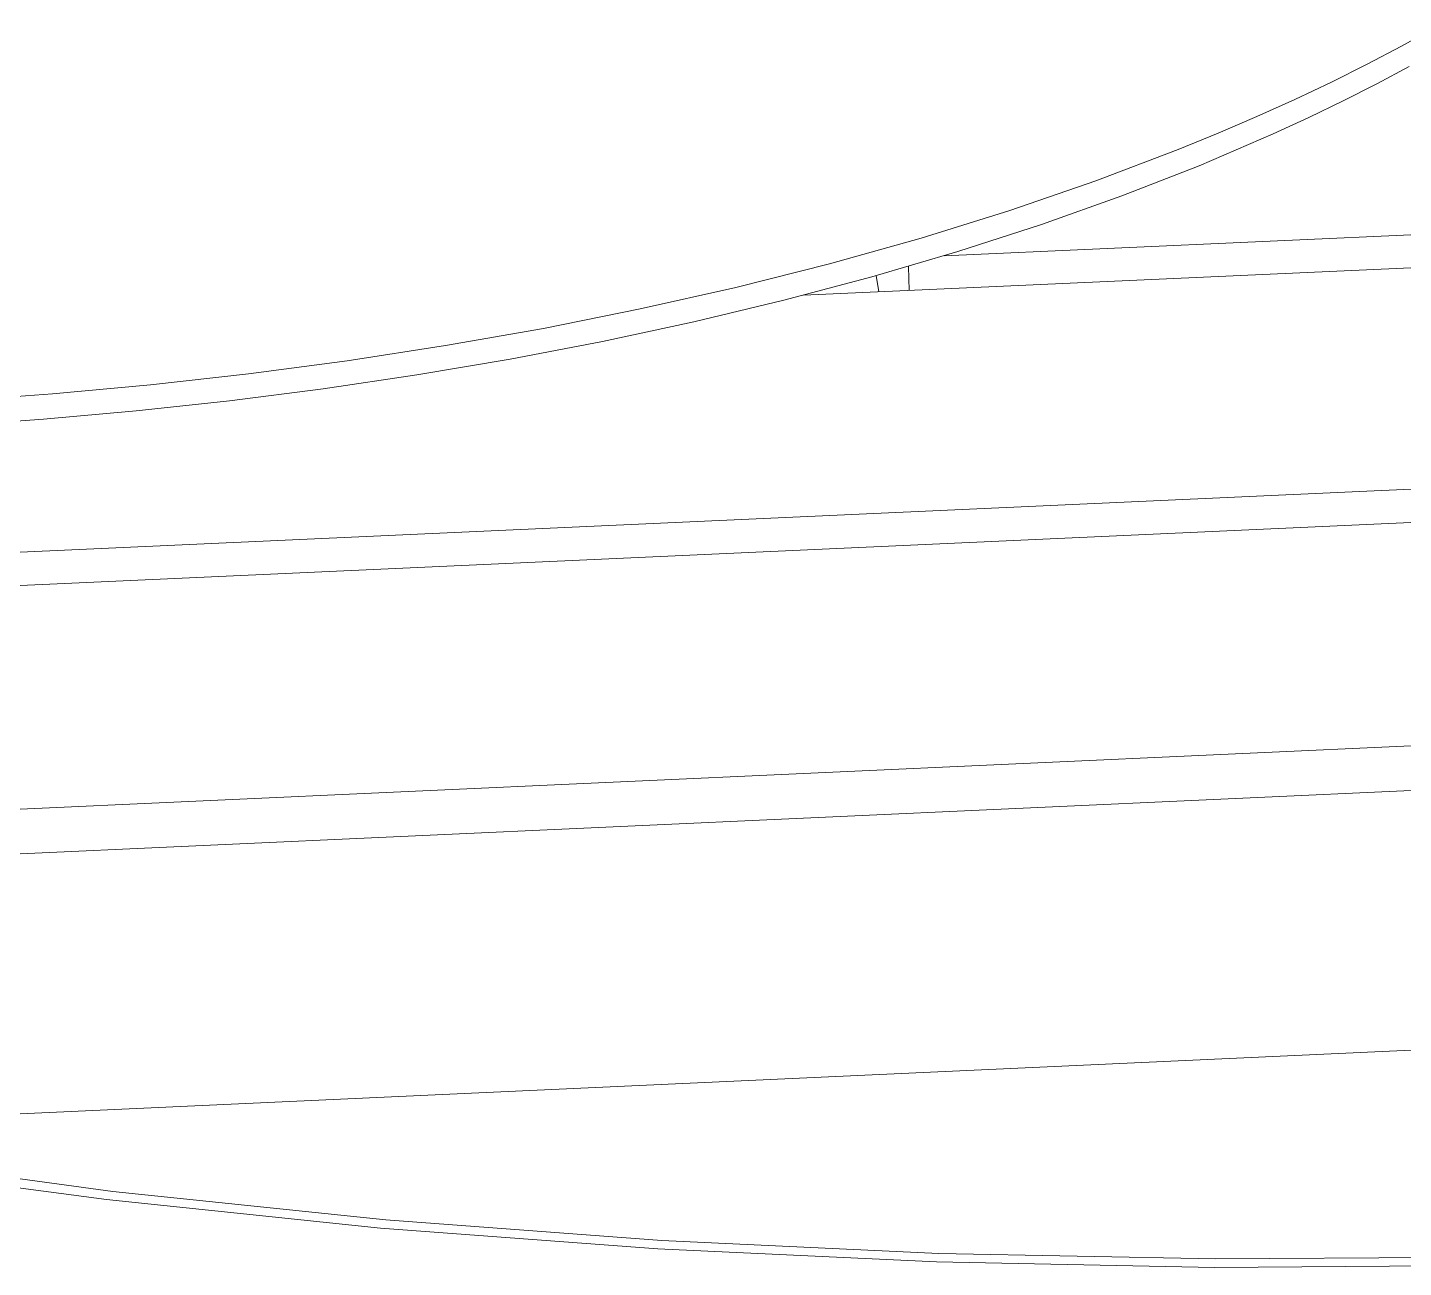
# Model space of a CAD drawing. Header units: inches. Extents: x 214 to 477, y -11 to 187.
# Drawn here: x 445.47 to 453.23, y 82.52 to 89.51 of the extents above; entities that cross this region are included whole.
import ezdxf

# ---------------------------------------------------------------- set-up
doc = ezdxf.new("R2010")
doc.units = ezdxf.units.IN
doc.layers.add('ZANO_R', color=7, linetype='Continuous', lineweight=0)

msp = doc.modelspace()

# ---------------------------------------------------------------- linework, layer by layer
at = {"layer": 'ZANO_R'}
for p, q in [((453.22206, 89.40283), (453.40992, 89.50706)), ((450.64128, 88.21961), (475.65365, 89.34768)), ((453.02757, 89.30039), (453.22206, 89.40283)), ((452.82663, 89.19984), (453.02757, 89.30039)), ((453.08222, 89.18995), (453.26555, 89.28777)), ((452.61944, 89.10128), (452.82663, 89.19984)), ((452.89301, 89.0938), (453.08222, 89.18995)), ((475.48264, 89.15436), (449.84781, 87.9975)), ((452.4062, 89.00482), (452.61944, 89.10128)), ((452.6981, 88.99943), (452.89301, 89.0938)), ((452.18715, 88.91057), (452.4062, 89.00482)), ((452.49766, 88.90693), (452.6981, 88.99943)), ((451.9625, 88.8186), (452.18715, 88.91057)), ((452.08095, 88.72786), (452.49766, 88.90693)), ((451.49744, 88.64189), (451.9625, 88.8186)), ((451.64448, 88.55722), (452.08095, 88.72786)), ((451.01308, 88.47533), (451.49744, 88.64189)), ((451.18999, 88.39558), (451.64448, 88.55722)), ((450.51162, 88.31947), (451.01308, 88.47533)), ((450.71934, 88.24346), (451.18999, 88.39558)), ((449.99535, 88.17477), (450.51162, 88.31947)), ((450.23447, 88.10126), (450.71934, 88.24346)), ((449.46664, 88.04159), (449.99535, 88.17477)), ((449.73737, 87.96934), (450.23447, 88.10126)), ((450.25859, 88.10801), (450.27411, 88.01674)), ((450.44378, 88.02439), (450.44137, 88.16023)), ((448.92785, 87.92017), (449.46664, 88.04159)), ((449.23009, 87.84794), (449.73737, 87.96934)), ((448.38139, 87.81067), (448.92785, 87.92017)), ((434.81158, 86.06792), (474.00953, 87.84429)), ((447.8296, 87.71314), (448.38139, 87.81067)), ((448.71469, 87.73725), (449.23009, 87.84794)), ((447.27476, 87.62754), (447.8296, 87.71314)), ((448.19319, 87.63736), (448.71469, 87.73725)), ((473.73234, 87.64428), (435.1609, 85.8952)), ((446.71909, 87.55375), (447.27476, 87.62754)), ((447.6676, 87.54829), (448.19319, 87.63736)), ((446.16468, 87.49156), (446.71909, 87.55375)), ((447.13987, 87.46998), (447.6676, 87.54829)), ((445.61349, 87.44068), (446.16468, 87.49156)), ((446.61185, 87.4023), (447.13987, 87.46998)), ((445.06735, 87.40078), (445.61349, 87.44068)), ((446.08534, 87.34505), (446.61185, 87.4023)), ((445.56199, 87.29799), (446.08534, 87.34505)), ((445.04337, 87.2608), (445.56199, 87.29799)), ((437.97716, 84.76037), (471.40262, 86.28248)), ((438.78903, 84.54493), (470.68499, 85.99861)), ((444.47644, 83.33806), (465.57353, 84.30427)), ((445.95346, 82.94415), (444.4428, 83.14711)), ((445.91646, 82.89788), (444.39838, 83.10189)), ((447.46319, 82.73702), (445.91646, 82.89788)), ((447.49262, 82.78412), (445.95346, 82.94415)), ((449.02759, 82.61978), (447.46319, 82.73702)), ((449.04935, 82.66749), (447.49262, 82.78412)), ((450.61275, 82.59412), (449.04935, 82.66749)), ((450.59871, 82.54603), (449.02759, 82.61978)), ((452.1722, 82.56332), (450.61275, 82.59412)), ((452.16586, 82.51507), (450.59871, 82.54603)), ((453.71884, 82.52565), (452.16586, 82.51507)), ((453.71756, 82.57386), (452.1722, 82.56332))]:
    msp.add_line(p, q, dxfattribs=at)

doc.saveas('drawing.dxf')
